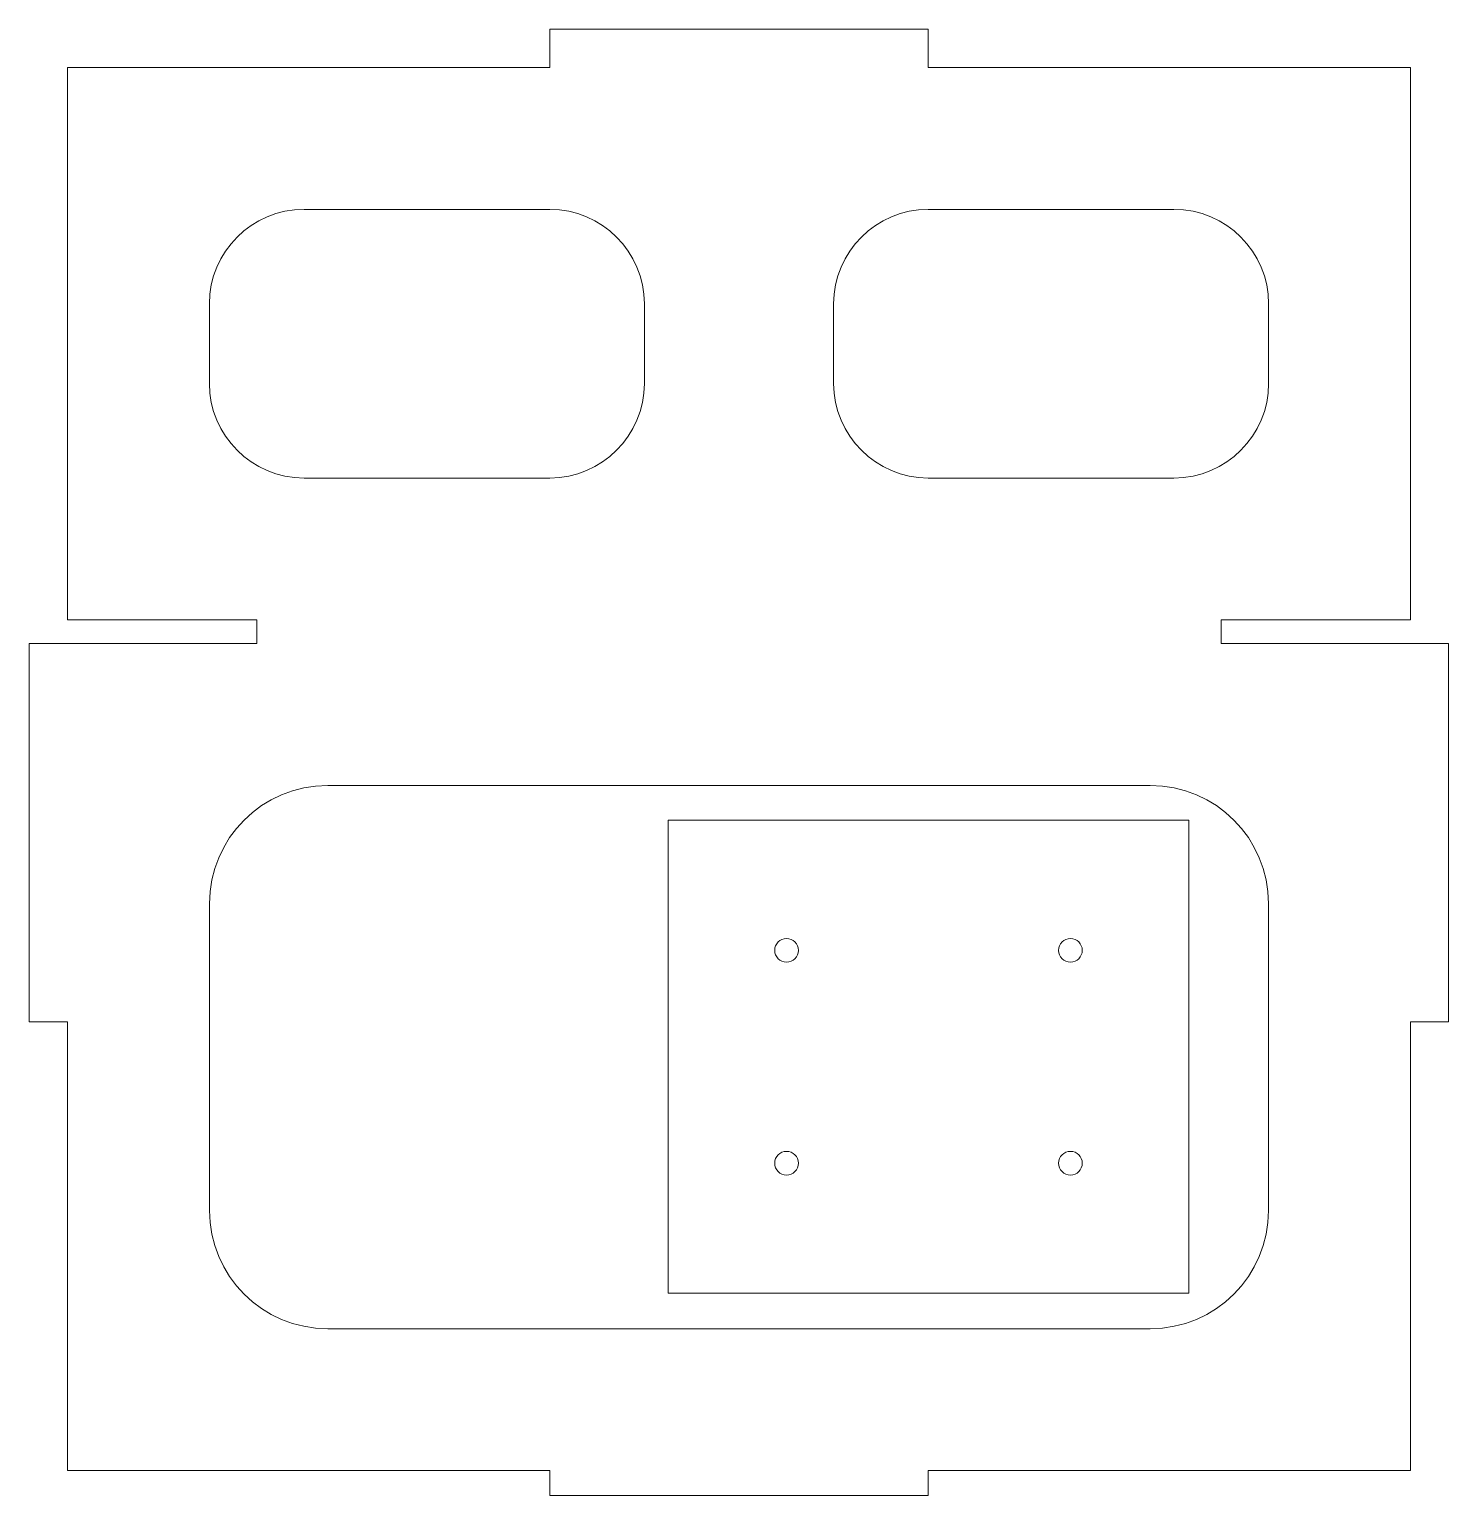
# Paper-space layout 'Sheet7' of a CAD drawing. Header units: inches. Extents: x 0.32 to 7.82, y 3.87 to 11.62.
import ezdxf

# ---------------------------------------------------------------- set-up
doc = ezdxf.new("R2010")
doc.units = ezdxf.units.IN
doc.header["$MEASUREMENT"] = 0

psp = doc.layouts.new('Sheet7')

# ---------------------------------------------------------------- linework, layer by layer
at = {"color": 1, "linetype": 'Continuous', "lineweight": 15}
for p, q in [((5.0685, 11.6213), (3.0685, 11.6213)), ((3.0685, 11.4198), (3.0685, 11.6213)), ((5.0685, 11.4198), (5.0685, 11.6213)), ((3.0685, 11.4198), (0.52, 11.4198)), ((0.52, 11.4198), (0.52, 8.4999)), ((5.0685, 11.4198), (7.617, 11.4198)), ((7.617, 11.4198), (7.617, 8.4999)), ((1.77, 10.6698), (3.0685, 10.6698)), ((6.367, 10.6698), (5.0685, 10.6698)), ((1.27, 9.7499), (1.27, 10.1698)), ((3.5685, 10.1698), (3.5685, 9.7499)), ((4.5685, 10.1698), (4.5685, 9.7499)), ((6.867, 9.7499), (6.867, 10.1698)), ((3.0685, 9.2499), (1.77, 9.2499)), ((5.0685, 9.2499), (6.367, 9.2499)), ((1.52, 8.4999), (0.52, 8.4999)), ((1.52, 8.4999), (1.52, 8.3749)), ((6.617, 8.4999), (6.617, 8.3749)), ((6.617, 8.4999), (7.617, 8.4999)), ((1.52, 8.3749), (0.3185, 8.3749)), ((0.3185, 8.3749), (0.3185, 6.3749)), ((6.617, 8.3749), (7.8185, 8.3749)), ((7.8185, 8.3749), (7.8185, 6.3749)), ((1.895, 7.6249), (6.242, 7.6249)), ((6.4448, 7.4409), (3.6948, 7.4409)), ((3.6948, 7.4409), (3.6948, 4.9409)), ((6.4448, 4.9409), (6.4448, 7.4409)), ((1.27, 6.9999), (1.27, 5.3787)), ((6.867, 6.9999), (6.867, 5.3787)), ((0.52, 6.3749), (0.3185, 6.3749)), ((0.52, 4.0037), (0.52, 6.3749)), ((7.617, 4.0037), (7.617, 6.3749)), ((7.617, 6.3749), (7.8185, 6.3749)), ((3.6948, 4.9409), (6.4448, 4.9409)), ((1.895, 4.7537), (6.242, 4.7537)), ((3.0685, 4.0037), (0.52, 4.0037)), ((3.0685, 4.0037), (3.0685, 3.8713)), ((5.0685, 4.0037), (5.0685, 3.8713)), ((5.0685, 4.0037), (7.617, 4.0037)), ((5.0685, 3.8713), (3.0685, 3.8713))]:
    psp.add_line(p, q, dxfattribs=at)
for centre in [(4.3198, 6.7534), (5.8198, 6.7534), (4.3198, 5.6284), (5.8198, 5.6284)]:
    psp.add_circle(centre, 0.0625, dxfattribs=at)
for centre, radius, start, end in [((1.77, 10.1698), 0.5, 90, 180), ((3.0685, 10.1698), 0.5, 0, 90), ((5.0685, 10.1698), 0.5, 90, 180), ((6.367, 10.1698), 0.5, 0, 90), ((1.77, 9.7499), 0.5, 180, 270), ((3.0685, 9.7499), 0.5, 270, 0), ((5.0685, 9.7499), 0.5, 180, 270), ((6.367, 9.7499), 0.5, 270, 0), ((1.895, 6.9999), 0.625, 90, 180), ((6.242, 6.9999), 0.625, 0, 90), ((1.895, 5.3787), 0.625, 180, 270), ((6.242, 5.3787), 0.625, 270, 0)]:
    psp.add_arc(centre, radius, start, end, dxfattribs=at)

doc.saveas('drawing.dxf')
